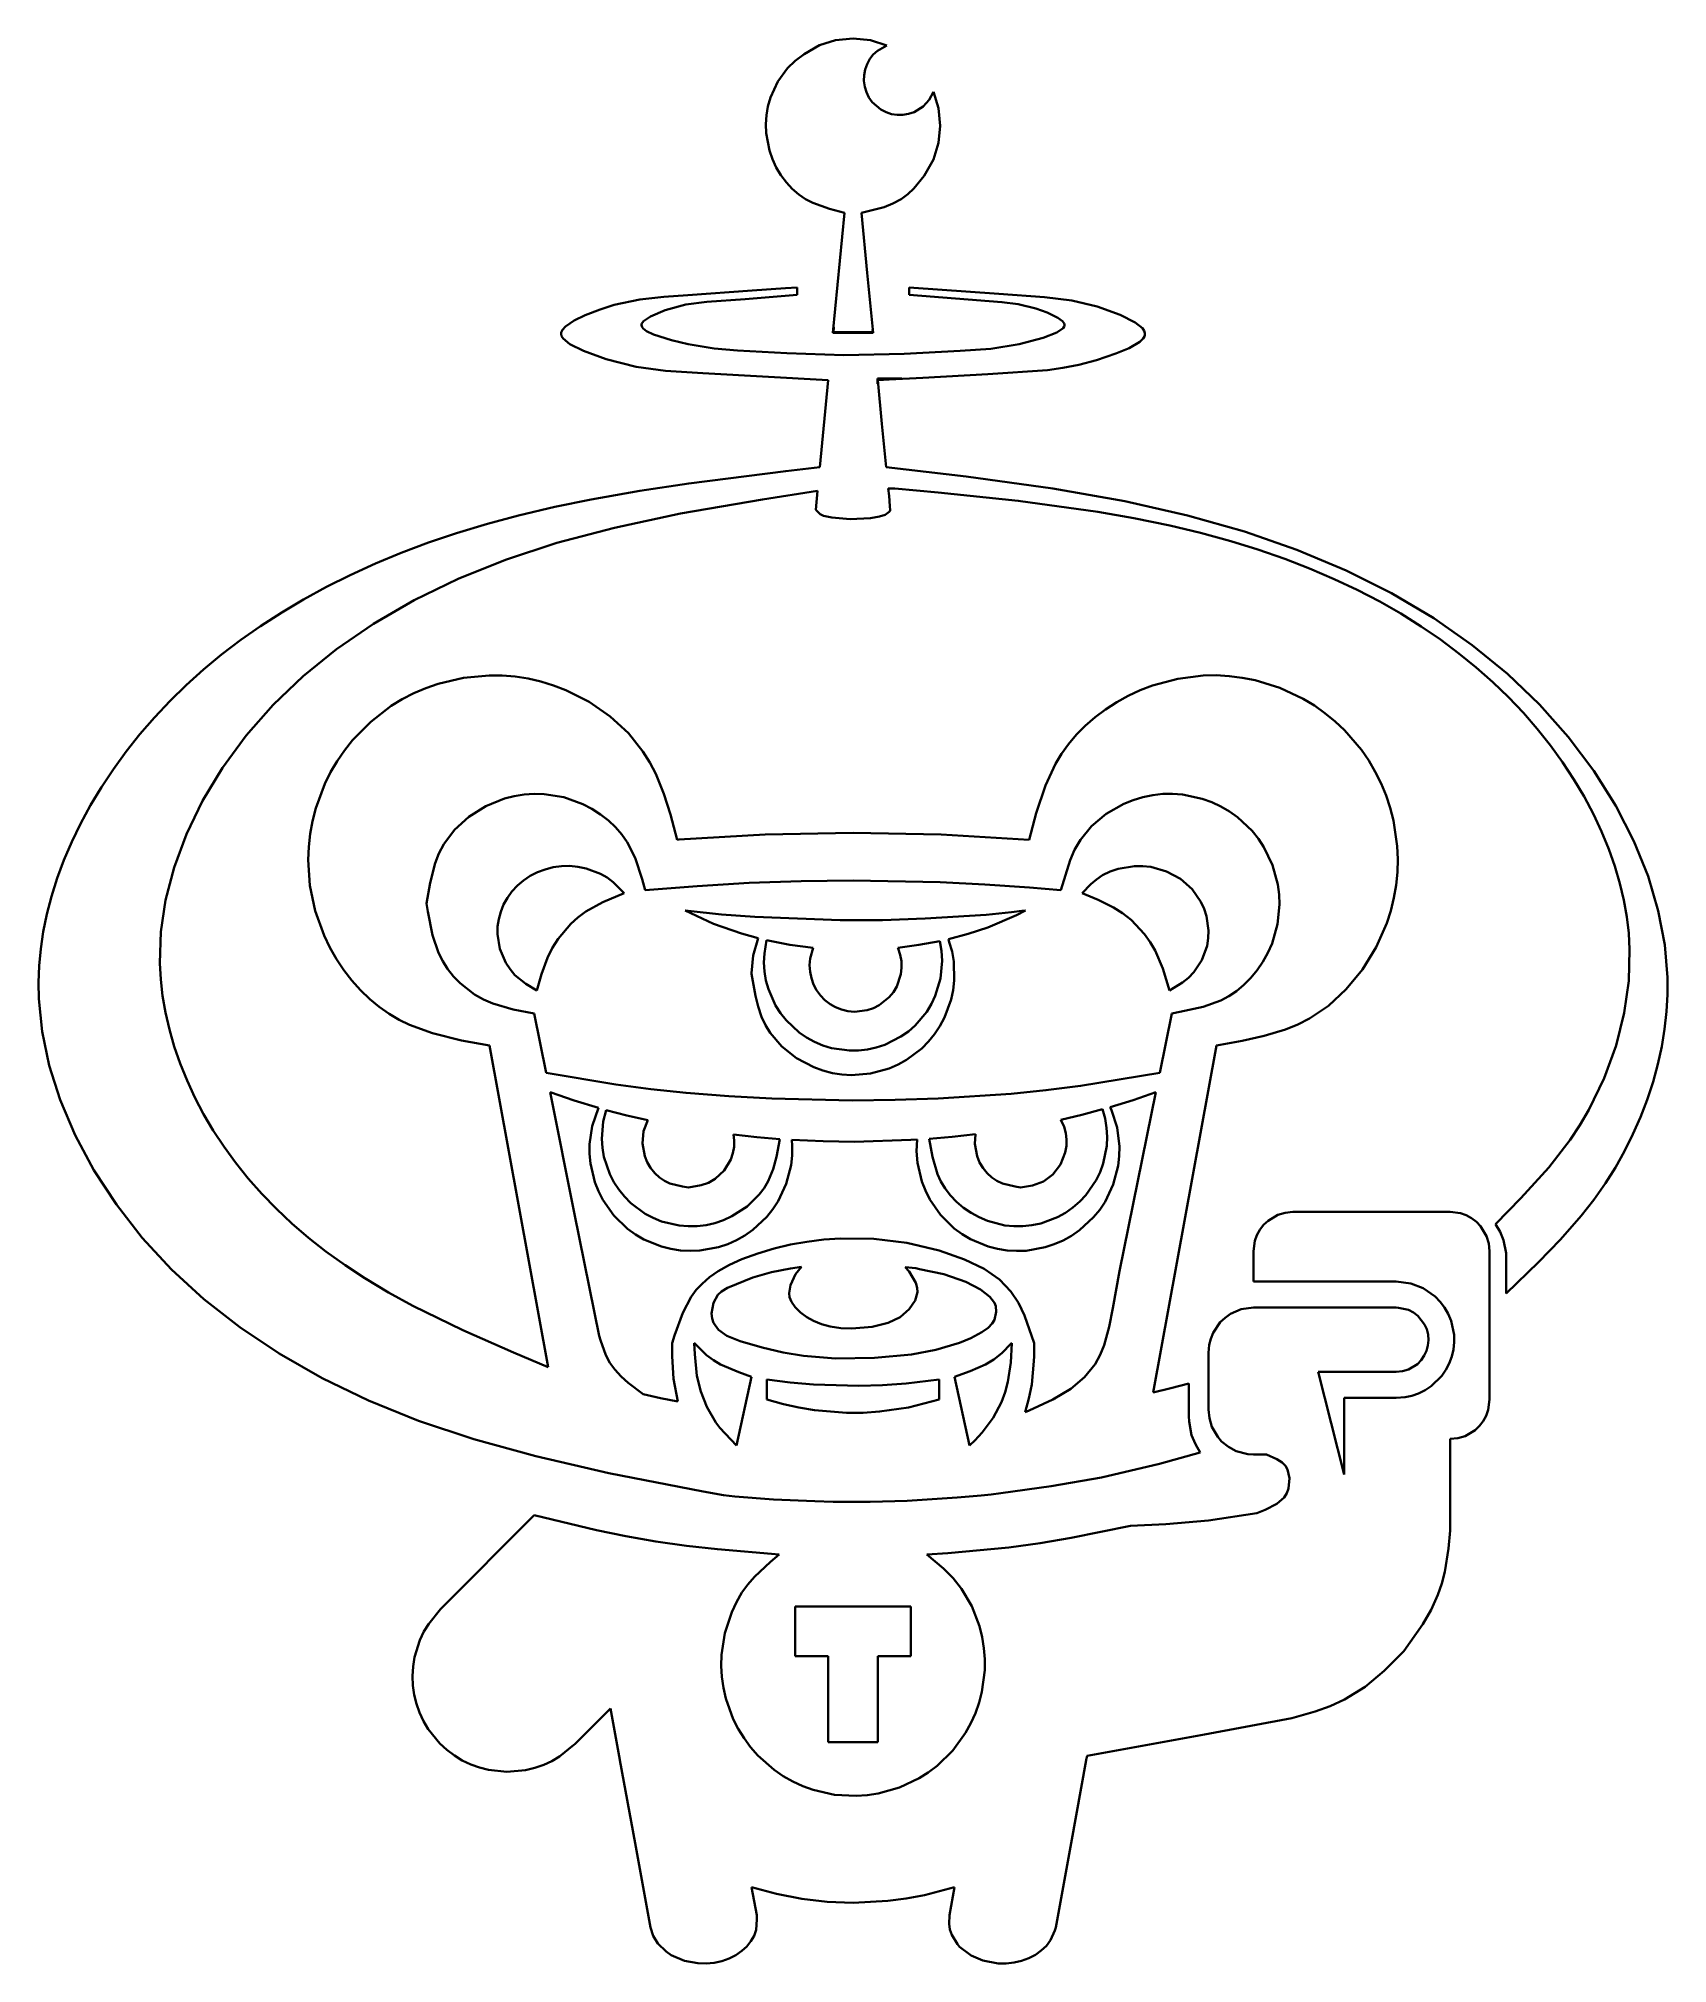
# Model space of a CAD drawing. Extents: x 273.5 to 345, y 62.2 to 146.7.
import ezdxf

# ---------------------------------------------------------------- set-up
doc = ezdxf.new("R2010")
doc.units = 0

msp = doc.modelspace()

# ---------------------------------------------------------------- linework, layer by layer
at = {"color": 7, "lineweight": 35, "ltscale": 0.132366}
msp.add_line((308.86322, 139.064209), (308.350983, 133.794403), dxfattribs=at)
at = {"color": 7, "lineweight": 35, "ltscale": 0.008388}
for p, q in [((306.774628, 135.457916), (306.774628, 135.793427)), ((311.694458, 135.793427), (311.694458, 135.457916))]:
    msp.add_line(p, q, dxfattribs=at)
at = {"color": 7, "lineweight": 35, "ltscale": 0.005558}
msp.add_line((308.371857, 133.827637), (308.397278, 134.048492), dxfattribs=at)
at = {"color": 7, "lineweight": 35, "ltscale": 0.021719}
for p, q in [((309.240601, 133.827637), (308.371857, 133.827637)), ((310.109375, 133.827637), (309.240601, 133.827637))]:
    msp.add_line(p, q, dxfattribs=at)
at = {"color": 7, "lineweight": 35, "ltscale": 0.002946}
msp.add_line((310.086975, 133.943329), (310.109375, 133.827637), dxfattribs=at)
at = {"color": 7, "lineweight": 35, "ltscale": 0.095809}
msp.add_line((308.149414, 131.713196), (307.777222, 127.898949), dxfattribs=at)
at = {"color": 7, "lineweight": 35, "ltscale": 0.026818}
msp.add_line((311.375793, 131.796326), (310.30307, 131.795502), dxfattribs=at)
at = {"color": 7, "lineweight": 35, "ltscale": 0.005785}
msp.add_line((310.30307, 131.795502), (310.304749, 131.564117), dxfattribs=at)
at = {"color": 7, "lineweight": 35, "ltscale": 0.020865}
msp.add_line((307.677734, 126.856499), (307.594482, 126.026054), dxfattribs=at)
at = {"color": 7, "lineweight": 35, "ltscale": 0.007224}
msp.add_line((310.782166, 126.968681), (311.071106, 126.968681), dxfattribs=at)
at = {"color": 7, "lineweight": 35, "ltscale": 0.358901}
msp.add_line((293.27594, 102.50425), (295.851563, 88.381142), dxfattribs=at)
at = {"color": 7, "lineweight": 35, "ltscale": 0.387073}
msp.add_line((322.417145, 87.272362), (325.193848, 102.50425), dxfattribs=at)
at = {"color": 7, "lineweight": 35, "ltscale": 0.172623}
msp.add_line((335.45694, 95.201569), (328.552002, 95.201569), dxfattribs=at)
at = {"color": 7, "lineweight": 35, "ltscale": 0.033479}
msp.add_line((326.822693, 93.475433), (326.822693, 92.136284), dxfattribs=at)
at = {"color": 7, "lineweight": 35, "ltscale": 0.162992}
msp.add_line((337.184143, 86.955742), (337.184143, 93.475433), dxfattribs=at)
at = {"color": 7, "lineweight": 35, "ltscale": 0.039167}
msp.add_line((337.922791, 93.187386), (337.922791, 91.620705), dxfattribs=at)
at = {"color": 7, "lineweight": 35, "ltscale": 0.012144}
msp.add_line((306.976379, 92.780991), (306.494385, 92.720772), dxfattribs=at)
at = {"color": 7, "lineweight": 35, "ltscale": 0.010298}
msp.add_line((306.70459, 92.471481), (306.976379, 92.780991), dxfattribs=at)
at = {"color": 7, "lineweight": 35, "ltscale": 0.011657}
msp.add_line((311.985779, 92.722443), (311.52301, 92.779602), dxfattribs=at)
at = {"color": 7, "lineweight": 35, "ltscale": 0.006721}
msp.add_line((311.52301, 92.779602), (311.701843, 92.57888), dxfattribs=at)
at = {"color": 7, "lineweight": 35, "ltscale": 0.156616}
for p, q in [((326.822693, 92.136284), (333.087341, 92.136284)), ((333.087341, 90.998581), (326.822693, 90.998581))]:
    msp.add_line(p, q, dxfattribs=at)
at = {"color": 7, "lineweight": 35, "ltscale": 0.014137}
for p, q in [((301.289978, 89.436653), (301.289978, 88.871155)), ((317.181915, 88.871155), (317.181915, 89.436653))]:
    msp.add_line(p, q, dxfattribs=at)
at = {"color": 7, "lineweight": 35, "ltscale": 0.000731}
msp.add_line((302.264008, 89.436653), (302.290833, 89.425011), dxfattribs=at)
at = {"color": 7, "lineweight": 35, "ltscale": 0.00078}
msp.add_line((316.179321, 89.425011), (316.208252, 89.436653), dxfattribs=at)
at = {"color": 7, "lineweight": 35, "ltscale": 0.062336}
msp.add_line((324.845032, 89.017021), (324.845032, 86.52359), dxfattribs=at)
at = {"color": 7, "lineweight": 35, "ltscale": 0.07718}
for p, q in [((304.779663, 87.954636), (304.119995, 84.938736)), ((314.350891, 84.938736), (313.691193, 87.954636))]:
    msp.add_line(p, q, dxfattribs=at)
at = {"color": 7, "lineweight": 35, "ltscale": 0.11609}
msp.add_line((330.799561, 83.670326), (329.663635, 88.172829), dxfattribs=at)
at = {"color": 7, "lineweight": 35, "ltscale": 0.085593}
msp.add_line((329.663635, 88.172829), (333.087341, 88.172829), dxfattribs=at)
at = {"color": 7, "lineweight": 35, "ltscale": 0.022013}
msp.add_line((305.455597, 86.956978), (305.455597, 87.837509), dxfattribs=at)
at = {"color": 7, "lineweight": 35, "ltscale": 0.021978}
msp.add_line((313.014557, 87.838921), (313.014557, 86.959801), dxfattribs=at)
at = {"color": 7, "lineweight": 35, "ltscale": 0.035807}
msp.add_line((323.974304, 86.236961), (323.974304, 87.669235), dxfattribs=at)
at = {"color": 7, "lineweight": 35, "ltscale": 3e-06}
for p, q in [((310.857788, 86.447182), (310.857788, 86.447319)), ((318.130554, 86.960106), (318.130432, 86.960114))]:
    msp.add_line(p, q, dxfattribs=at)
at = {"color": 7, "lineweight": 35, "ltscale": 0.057195}
msp.add_line((333.087341, 87.032295), (330.799561, 87.032295), dxfattribs=at)
at = {"color": 7, "lineweight": 35, "ltscale": 0.084049}
msp.add_line((330.799561, 87.032295), (330.799561, 83.670326), dxfattribs=at)
at = {"color": 7, "lineweight": 35, "ltscale": 3.5e-05}
msp.add_line((315.394043, 86.150177), (315.392639, 86.150177), dxfattribs=at)
at = {"color": 7, "lineweight": 35, "ltscale": 0.014244}
msp.add_line((326.822693, 84.542038), (327.392456, 84.542038), dxfattribs=at)
at = {"color": 7, "lineweight": 35, "ltscale": 0.100312}
msp.add_line((335.45694, 81.215698), (335.45694, 85.228188), dxfattribs=at)
at = {"color": 7, "lineweight": 35, "ltscale": 2e-06}
msp.add_line((306.348755, 82.576569), (306.348694, 82.57663), dxfattribs=at)
at = {"color": 7, "lineweight": 35, "ltscale": 0.145724}
msp.add_line((295.235352, 81.876801), (291.116302, 77.75248), dxfattribs=at)
at = {"color": 7, "lineweight": 35, "ltscale": 0.054725}
for p, q in [((306.690918, 75.68721), (306.690918, 77.876198)), ((311.774445, 77.876198), (311.774445, 75.68721))]:
    msp.add_line(p, q, dxfattribs=at)
at = {"color": 7, "lineweight": 35, "ltscale": 0.127088}
msp.add_line((306.690918, 77.876198), (311.774445, 77.876198), dxfattribs=at)
at = {"color": 7, "lineweight": 35, "ltscale": 0.036186}
msp.add_line((308.138367, 75.68721), (306.690918, 75.68721), dxfattribs=at)
at = {"color": 7, "lineweight": 35, "ltscale": 0.094103}
for p, q in [((308.138367, 71.923073), (308.138367, 75.68721)), ((310.327332, 75.68721), (310.327332, 71.923073))]:
    msp.add_line(p, q, dxfattribs=at)
at = {"color": 7, "lineweight": 35, "ltscale": 0.036178}
msp.add_line((311.774445, 75.68721), (310.327332, 75.68721), dxfattribs=at)
at = {"color": 7, "lineweight": 35, "ltscale": 0.055129}
msp.add_line((297.02533, 71.835686), (298.584595, 73.394966), dxfattribs=at)
at = {"color": 7, "lineweight": 35, "ltscale": 0.057243}
msp.add_line((298.584595, 73.394966), (298.992065, 71.141777), dxfattribs=at)
at = {"color": 7, "lineweight": 35, "ltscale": 0.097547}
msp.add_line((324.661926, 72.257256), (328.497009, 72.976219), dxfattribs=at)
at = {"color": 7, "lineweight": 35, "ltscale": 0.054724}
msp.add_line((310.327332, 71.923073), (308.138367, 71.923073), dxfattribs=at)
at = {"color": 7, "lineweight": 35, "ltscale": 0.130942}
msp.add_line((319.509979, 71.313576), (324.661926, 72.257256), dxfattribs=at)
at = {"color": 7, "lineweight": 35, "ltscale": 0.09243}
msp.add_line((298.995605, 71.125549), (299.661285, 67.488762), dxfattribs=at)
at = {"color": 7, "lineweight": 35, "ltscale": 0.092425}
msp.add_line((318.812866, 67.488762), (319.473633, 71.126251), dxfattribs=at)
at = {"color": 7, "lineweight": 35, "ltscale": 0.004373}
msp.add_line((319.477173, 71.141777), (319.509979, 71.313576), dxfattribs=at)
at = {"color": 7, "lineweight": 35, "ltscale": 0.09411}
msp.add_line((299.661285, 67.488762), (300.335815, 63.785301), dxfattribs=at)
at = {"color": 7, "lineweight": 35, "ltscale": 0.094132}
msp.add_line((318.133423, 63.785301), (318.812866, 67.488762), dxfattribs=at)
at = {"color": 7, "lineweight": 35, "ltscale": 0.031277}
msp.add_line((305.003754, 64.31517), (304.779724, 65.546013), dxfattribs=at)
at = {"color": 7, "lineweight": 35, "ltscale": 0.031276}
msp.add_line((313.691956, 65.546013), (313.467957, 64.31517), dxfattribs=at)
at = {"color": 7, "lineweight": 35}
for points in [[(307.761841, 146.421387), (307.085754, 146.024811), (306.697754, 145.744415), (306.351563, 145.414825), (305.929443, 144.831177), (305.609375, 144.12439), (305.500305, 143.740479), (305.430969, 143.348572), (305.402832, 142.957428), (305.41568, 142.565338), (305.56076, 141.796753), (305.692719, 141.420715), (305.862518, 141.058441), (306.067688, 140.715729), (306.306641, 140.396179), (306.56842, 140.114014), (306.857239, 139.864868), (307.151062, 139.665802), (307.464264, 139.502319), (308.20166, 139.236725), (308.86322, 139.064209)], [(310.723053, 146.418701), (309.998047, 146.644226), (309.242126, 146.719604), (308.470703, 146.643066), (307.760437, 146.422577)], [(312.766693, 144.371887), (312.573029, 144.030334), (312.321045, 143.736176), (311.920532, 143.487061), (311.677704, 143.404846), (311.425781, 143.362518), (311.174652, 143.361633), (310.925568, 143.401093), (310.682861, 143.480286), (310.456055, 143.597137), (310.079407, 143.925293), (309.932953, 144.132202), (309.821625, 144.36026), (309.747467, 144.604065), (309.712738, 144.855896), (309.718811, 145.106873), (309.764832, 145.353516), (309.850586, 145.594666), (309.973816, 145.820007), (310.125977, 146.012939), (310.308716, 146.17334), (310.723053, 146.418701)], [(312.770935, 141.406769), (312.993256, 142.133148), (313.065857, 142.889648), (312.987061, 143.662384), (312.766693, 144.371887)], [(309.607239, 139.065613), (310.607635, 139.31604), (310.987122, 139.468872), (311.346985, 139.6698), (311.640747, 139.88324), (311.908691, 140.127289), (312.351868, 140.68631), (312.770935, 141.408051)], [(310.11908, 133.794403), (309.862488, 136.429932), (309.607239, 139.065613)], [(306.774628, 135.793427), (306.269653, 135.756134), (304.807495, 135.64859), (301.987579, 135.446594), (300.925293, 135.372375), (299.870514, 135.258301), (298.746399, 135.019867), (298.133789, 134.827087), (297.477844, 134.571533), (296.986176, 134.332733), (296.604767, 134.07254), (296.475616, 133.927399), (296.422546, 133.80658), (296.416962, 133.753815), (296.43811, 133.651337), (296.504333, 133.542236), (296.792847, 133.302734), (297.394897, 133.003052), (298.398743, 132.645325), (299.718567, 132.309326), (300.993958, 132.129242), (302.63385, 132.021423), (308.149414, 131.713196)], [(311.694458, 135.457916), (315.773315, 135.149384), (316.488312, 135.058685), (317.263733, 134.866364), (317.757996, 134.685608), (318.232697, 134.454041), (318.429047, 134.308502), (318.477966, 134.253326), (318.507507, 134.204315), (318.521606, 134.160156), (318.52301, 134.119293), (318.513123, 134.078247), (318.458862, 133.994507), (318.190826, 133.812469), (317.581635, 133.581207), (316.526733, 133.302765), (315.281311, 133.097412), (313.940613, 133.004395), (311.477234, 132.875977), (308.825745, 132.822052), (306.321747, 132.908081), (304.168823, 133.02301), (303.144104, 133.102448), (301.98999, 133.292755), (301.257324, 133.473999), (300.479095, 133.724396), (300.16806, 133.873657), (300.014343, 133.992279), (299.976929, 134.040466), (299.955597, 134.085266), (299.947571, 134.127869), (299.951508, 134.169373), (299.967041, 134.211273), (300.035461, 134.30188), (300.348145, 134.516357), (300.990417, 134.792694), (301.88855, 135.04129), (302.82077, 135.159424), (304.492859, 135.277039), (306.774628, 135.457916)], [(310.320374, 131.713196), (310.825623, 131.741272), (312.2995, 131.823273), (315.148132, 131.982574), (317.776001, 132.160187), (318.446106, 132.253815), (319.156799, 132.395691), (319.926636, 132.600677), (320.77179, 132.883423), (321.359802, 133.128998), (321.823151, 133.403534), (321.972656, 133.548676), (322.041321, 133.671692), (322.053314, 133.725891), (322.053772, 133.778137), (322.022644, 133.881622), (321.943634, 133.99588), (321.618652, 134.254547), (320.968231, 134.582733), (319.953522, 134.953522), (318.837585, 135.220093), (317.641296, 135.36496), (315.631348, 135.506439), (311.694458, 135.793427)], [(308.350983, 133.794403), (309.235046, 133.790527), (310.11908, 133.794403)], [(310.6922, 127.899666), (310.506958, 129.806488), (310.320374, 131.713196)], [(307.777222, 127.898949), (306.28241, 127.72506), (302.023895, 127.185646), (299.871521, 126.860542), (297.733124, 126.481789), (296.133301, 126.152031), (294.545227, 125.777199), (293.177063, 125.410271), (291.820038, 125.000526), (290.597168, 124.587456), (289.385498, 124.132698), (288.262695, 123.667122), (287.15506, 123.16227), (286.117828, 122.644432), (285.099457, 122.089104), (284.14743, 121.523308), (283.21698, 120.921715), (282.348297, 120.311333), (281.503296, 119.666649), (280.715332, 119.014076), (279.952667, 118.328529), (279.242432, 117.635246), (278.558868, 116.910103), (277.923523, 116.176704), (277.316772, 115.413429), (276.755554, 114.642212), (276.227661, 113.846832), (275.75058, 113.054482), (275.310608, 112.243462), (274.924652, 111.44664), (274.578308, 110.636131), (274.285645, 109.847618), (274.033997, 109.049721), (273.833496, 108.278381), (273.674561, 107.501244), (273.56311, 106.752495), (273.493317, 106.0009), (273.467133, 105.27742), (273.482178, 104.55352), (273.630981, 103.114838), (273.942535, 101.632713), (274.422363, 100.115128), (275.074219, 98.5755), (275.897797, 97.033737), (276.886353, 95.516907), (278.024536, 94.05851), (279.30188, 92.677269), (280.726318, 91.367996), (282.302002, 90.132698), (284.032379, 88.975105), (285.919556, 87.900719), (287.962952, 86.91687), (290.160095, 86.030823), (292.577637, 85.221252), (295.303589, 84.467697), (298.506439, 83.734497), (302.661255, 82.920746), (303.541748, 82.756454)], [(337.922791, 91.620705), (339.33493, 92.989769), (340.300659, 93.986618), (341.213196, 95.027008), (341.760803, 95.726204), (342.272461, 96.454201), (342.710815, 97.150551), (343.115417, 97.868538), (343.484436, 98.605003), (343.817322, 99.359436), (344.110901, 100.124252), (344.366425, 100.903191), (344.578369, 101.678871), (344.749939, 102.463661), (344.875519, 103.228706), (344.959778, 103.998024), (345.000153, 104.741135), (344.998932, 105.484406), (344.877136, 106.930954), (344.594116, 108.416344), (344.14447, 109.935104), (343.523682, 111.477402), (342.72995, 113.027908), (341.766357, 114.565041), (340.643158, 116.060646), (339.378967, 117.482262), (337.976654, 118.822655), (336.429779, 120.084084), (334.734314, 121.264305), (332.88678, 122.359459), (330.885254, 123.364067), (328.730225, 124.27108), (326.425171, 125.072624), (323.929169, 125.777275), (321.165863, 126.399071), (318.013733, 126.955177), (314.195801, 127.483879), (310.6922, 127.899666)], [(295.851563, 88.381142), (294.330566, 89.021439), (292.094116, 90.005096), (289.907959, 91.07531), (288.842133, 91.65963), (287.800171, 92.285057), (286.933105, 92.855911), (286.088745, 93.464767), (285.329346, 94.063622), (284.59552, 94.695518), (283.918823, 95.332138), (283.271057, 95.998901), (282.679596, 96.666359), (282.119476, 97.361336), (281.613251, 98.054588), (281.140137, 98.773048), (280.717773, 99.48867), (280.330383, 100.226036), (279.988708, 100.963524), (279.685059, 101.716873), (279.429138, 102.460434), (279.21344, 103.214485), (279.045563, 103.949295), (278.919037, 104.68988), (278.838135, 105.405258), (278.798981, 106.122444), (278.845276, 107.499474), (279.050873, 108.892906), (279.420746, 110.322411), (279.95993, 111.778465), (280.670898, 113.245644), (281.550995, 114.701538), (282.589905, 116.116402), (283.768829, 117.456932), (285.090576, 118.722328), (286.560303, 119.912361), (288.181915, 121.023903), (289.958191, 122.051918), (291.889557, 122.989464), (293.9729, 123.82795), (296.234253, 124.571892), (298.75647, 125.241707), (301.664185, 125.8601), (305.25885, 126.48101), (307.677734, 126.856499)], [(307.594482, 126.026054), (307.796234, 125.834831), (307.939331, 125.7584), (308.298889, 125.683006), (309.108093, 125.61834), (310.002838, 125.66497), (310.401123, 125.724907), (310.641479, 125.808922), (310.825043, 125.929695), (310.856506, 125.972069), (310.872894, 126.013329), (310.856628, 126.18795), (310.816833, 126.645805), (310.782166, 126.968681)], [(311.071106, 126.968681), (312.968262, 126.791222), (316.486938, 126.422371), (319.979309, 125.941124), (321.568359, 125.662621), (323.146606, 125.33799), (324.487854, 125.018135), (325.818909, 124.654884), (327.011719, 124.285759), (328.194458, 123.874443), (329.286652, 123.450737), (330.364624, 122.987312), (331.372253, 122.509422), (332.361633, 121.993645), (333.284546, 121.466301), (334.186249, 120.902824), (335.026123, 120.32972), (335.842529, 119.722054), (336.601959, 119.105843), (337.336243, 118.456444), (338.01825, 117.798775), (338.673676, 117.109077), (339.281128, 116.410698), (339.85965, 115.682899), (340.392548, 114.947281), (340.891602, 114.188026), (341.339294, 113.432884), (341.749512, 112.659561), (342.105743, 111.901024), (342.42218, 111.129227), (342.685516, 110.379372), (342.907776, 109.620453), (343.079956, 108.887383), (343.210571, 108.148727), (343.294922, 107.437126), (343.337646, 106.722794), (343.298767, 105.34684), (343.100922, 103.943283), (342.740356, 102.510391), (342.216125, 101.073166), (341.539581, 99.681671), (341.148163, 99.013512), (340.72345, 98.367783), (339.785828, 97.150124), (338.564484, 95.799751), (337.443359, 94.655998)], [(301.509399, 111.540298), (301.21283, 112.643555), (300.924622, 113.556679), (300.569885, 114.433655), (300.310913, 114.938225), (300.010132, 115.420006), (299.370117, 116.212166), (298.576355, 116.944664), (297.647095, 117.58802), (296.616516, 118.109489), (296.075806, 118.316124), (295.523376, 118.484367), (294.962952, 118.613152), (294.395416, 118.702156), (293.828491, 118.750298), (293.259125, 118.757851), (292.134155, 118.653008), (291.017578, 118.389122), (290.474243, 118.199104), (289.945679, 117.97155), (289.439514, 117.709801), (288.953583, 117.412788), (288.055054, 116.723244), (287.25415, 115.907845), (286.89856, 115.460182), (286.575409, 114.988464), (286.289307, 114.49958), (286.038269, 113.991432), (285.641907, 112.919693), (285.499359, 112.36174), (285.396118, 111.795631), (285.333099, 111.226471), (285.310608, 110.65506), (285.386108, 109.53286), (285.620605, 108.416557), (286.011841, 107.330902), (286.264038, 106.808365), (286.552826, 106.30278), (286.874878, 105.820053), (287.229736, 105.361313), (287.608063, 104.938248), (288.014221, 104.54599), (288.430664, 104.200348), (288.869537, 103.890343), (289.307648, 103.630928), (289.763062, 103.408203), (290.768921, 103.041084), (292.036438, 102.731483), (293.27594, 102.50425)], [(325.193848, 102.50425), (326.317749, 102.70813), (327.287231, 102.925591), (328.224274, 103.213295), (328.760345, 103.431374), (329.276337, 103.692902), (330.109192, 104.253334), (330.896301, 104.972481), (331.608612, 105.836632), (332.211792, 106.816643), (332.676331, 107.873955), (332.852539, 108.423729), (332.989746, 108.983398), (333.086914, 109.548233), (333.143921, 110.118248), (333.160095, 110.684822), (333.135834, 111.251823), (332.967957, 112.378654), (332.824402, 112.936226), (332.642334, 113.482597), (332.423157, 114.013588), (332.167145, 114.527557), (331.879272, 115.015205), (331.557739, 115.481133), (330.816345, 116.345116), (330.400208, 116.738091), (329.957489, 117.100899), (329.492493, 117.430046), (329.005066, 117.725365), (327.981995, 118.205421), (326.886414, 118.543999), (326.322174, 118.655663), (325.752136, 118.727455), (325.18396, 118.758476), (324.615906, 118.748833), (323.494843, 118.610161), (322.388092, 118.312874), (321.847839, 118.105644), (321.321625, 117.860847), (320.8125, 117.579704), (320.323486, 117.263374), (319.865631, 116.919167), (319.435425, 116.544182), (319.049683, 116.15403), (318.697205, 115.738197), (318.395172, 115.318581), (318.129364, 114.878334), (317.686157, 113.925125), (317.280823, 112.712769), (316.964264, 111.540298)], [(290.50946, 108.736069), (290.663208, 109.641273), (290.888062, 110.514755), (291.052673, 110.936996), (291.263245, 111.338623), (291.735138, 111.969719), (292.358704, 112.542168), (293.105194, 113.014168), (293.929138, 113.348152), (294.359741, 113.45816), (294.797424, 113.528328), (295.234314, 113.557571), (295.671814, 113.546005), (296.532928, 113.403519), (297.370667, 113.103409), (297.768494, 112.896996), (298.14679, 112.654984), (298.493774, 112.384987), (298.811493, 112.084915), (299.082245, 111.772903), (299.317169, 111.437317), (299.665466, 110.742447), (299.97522, 109.812866), (300.109589, 109.322388)], [(318.362305, 109.322388), (318.765808, 110.640717), (318.967346, 111.101616), (319.217529, 111.53569), (319.711945, 112.13826), (320.356079, 112.677094), (321.121704, 113.113411), (321.535309, 113.280724), (321.960938, 113.409721), (322.394531, 113.499199), (322.834106, 113.548492), (323.270538, 113.556763), (323.706726, 113.524673), (324.568604, 113.341415), (324.986267, 113.191383), (325.388306, 113.003944), (325.765808, 112.78344), (326.121246, 112.529305), (326.759644, 111.925957), (327.035889, 111.582382), (327.279449, 111.214813), (327.655975, 110.430222), (327.889221, 109.577232), (327.94696, 109.138878), (327.96405, 108.69783), (327.878021, 107.835541), (327.633606, 106.986626), (327.453461, 106.577896), (327.236328, 106.185341), (326.985474, 105.81501), (326.70224, 105.469704), (326.397827, 105.162514), (326.067566, 104.888824), (325.732819, 104.664688), (325.379089, 104.478508), (324.613281, 104.202179), (323.584351, 103.976738), (323.233459, 103.915009)], [(316.964264, 111.540298), (313.103607, 111.770004), (309.236816, 111.846512), (305.38385, 111.770706), (301.590576, 111.546089), (301.509399, 111.540298)], [(299.180786, 109.194534), (298.705322, 109.671608), (298.44104, 109.876579), (298.150818, 110.046173), (297.516296, 110.282784), (297.156067, 110.355331), (296.790222, 110.387222), (296.430023, 110.377922), (296.071777, 110.32859), (295.719147, 110.23951), (295.378479, 110.111481), (295.060852, 109.948761), (294.76416, 109.750526), (294.497314, 109.523491), (294.259155, 109.266907), (294.059052, 108.991417), (293.893646, 108.692879), (293.766815, 108.380371), (293.67804, 108.055237), (293.629395, 107.724228), (293.622253, 107.391022), (293.727783, 106.750374), (293.98999, 106.130653), (294.173309, 105.850746), (294.389282, 105.598099), (294.871918, 105.207001), (295.348541, 104.914284)], [(323.124695, 104.914352), (323.696869, 105.273331), (323.959259, 105.480453), (324.193726, 105.719597), (324.547272, 106.252457), (324.779022, 106.884888), (324.835754, 107.213852), (324.851135, 107.54744), (324.761322, 108.191032), (324.656586, 108.511345), (324.514648, 108.816895), (324.129181, 109.363251), (323.615967, 109.816711), (322.998993, 110.151108), (322.310089, 110.344681), (321.949341, 110.384163), (321.587799, 110.383163), (320.877625, 110.262054), (320.528198, 110.141373), (320.196411, 109.980202), (319.922852, 109.800301), (319.674011, 109.588394), (319.291077, 109.194611)], [(295.348541, 104.914284), (295.562134, 105.642944), (295.820465, 106.351425), (296.029785, 106.784615), (296.285187, 107.195953), (296.837219, 107.847076), (297.157135, 108.132034), (297.500671, 108.383507), (298.255066, 108.800484), (299.180786, 109.194534)], [(300.109589, 109.322388), (302.387085, 109.506454), (304.667694, 109.644066), (306.951263, 109.724113), (309.235962, 109.751717), (313.059875, 109.675896), (315.026733, 109.578041), (316.990784, 109.436394), (318.362305, 109.322388)], [(319.291077, 109.194611), (319.992126, 108.902985), (320.668091, 108.568619), (321.073761, 108.314011), (321.45282, 108.016174), (322.039612, 107.395752), (322.28772, 107.046547), (322.499878, 106.677567), (322.83313, 105.879257), (323.124695, 104.914352)], [(295.233154, 103.915009), (294.312164, 104.090019), (293.422577, 104.342674), (293.007813, 104.51825), (292.611908, 104.739685), (291.976746, 105.238167), (291.689697, 105.539108), (291.43396, 105.86544), (291.216095, 106.208679), (291.036316, 106.568611), (290.771484, 107.348022), (290.564941, 108.381882), (290.50946, 108.736069)], [(316.810516, 108.429573), (316.653778, 108.412277), (316.188507, 108.361427), (315.077393, 108.249603), (312.406921, 108.085571), (310.535828, 108.008011), (309.600281, 108.012093), (308.665192, 108.004234), (304.924377, 108.152458), (303.461792, 108.262794), (302.002197, 108.415001), (301.870026, 108.429573)], [(301.870026, 108.429573), (303.104034, 107.851746), (304.338623, 107.427361), (305.066528, 107.223427)], [(313.422089, 107.174393), (314.296356, 107.410828), (315.158142, 107.689819), (316.414917, 108.233315), (316.810516, 108.429573)], [(305.066528, 107.223427), (304.851715, 106.452499), (304.782135, 105.682343), (304.781128, 105.655327)], [(304.781128, 105.655327), (304.949585, 104.690315), (305.065613, 104.221992), (305.219788, 103.770676), (305.390289, 103.404709), (305.603149, 103.058441), (306.108215, 102.468277), (306.757568, 101.950226), (307.511963, 101.549522), (307.914368, 101.403419), (308.327545, 101.296089), (308.74649, 101.228775), (309.16983, 101.201973), (310.002228, 101.269318), (310.822266, 101.495102), (311.212708, 101.66481), (311.584808, 101.870949), (312.252197, 102.377586), (312.549988, 102.678764), (312.817932, 103.006996), (313.051849, 103.357239), (313.25116, 103.728935), (313.54126, 104.522186), (313.630554, 104.940132), (313.67981, 105.363091), (313.656738, 106.198662), (313.582703, 106.628082), (313.463562, 107.046936), (313.422089, 107.174393)], [(313.041077, 107.089722), (313.120178, 106.659393), (313.150299, 106.222961), (313.078766, 105.453728), (312.84848, 104.690872), (312.677063, 104.330566), (312.469971, 103.99028), (311.962738, 103.387169), (311.663818, 103.124641), (311.339905, 102.893845), (310.636292, 102.53997), (310.257233, 102.416489), (309.867615, 102.33165), (309.47229, 102.28669), (309.074524, 102.282562), (308.296631, 102.394119), (307.914673, 102.509232), (307.546509, 102.662193), (307.19873, 102.850304), (306.872284, 103.072983), (306.294006, 103.612358), (306.047516, 103.924263), (305.833893, 104.260117), (305.517181, 104.980209), (305.412384, 105.366463), (305.34726, 105.759995), (305.323151, 106.15226), (305.34021, 106.543015), (305.441895, 107.128174)], [(305.441895, 107.128174), (306.460999, 106.931183), (307.490479, 106.798332)], [(307.490479, 106.798332), (307.354218, 106.324524), (307.330139, 106.035515), (307.347473, 105.744568), (307.40509, 105.461632), (307.501709, 105.188835), (307.63446, 104.935219), (307.802032, 104.703674), (308.000092, 104.498848), (308.224915, 104.324051), (308.470978, 104.1838), (308.734619, 104.079605), (309.013702, 104.012375), (309.299438, 103.985123), (309.860474, 104.05146), (310.132813, 104.143883), (310.389099, 104.273766), (310.827148, 104.629478), (311.006592, 104.852249), (311.152466, 105.09874), (311.332672, 105.637154), (311.365356, 105.922272), (311.356873, 106.207199), (311.307373, 106.490883), (311.216064, 106.763817), (311.202759, 106.798332)], [(311.202759, 106.798332), (312.125916, 106.918701), (313.041077, 107.089722)], [(295.757721, 101.298805), (295.495026, 102.606827), (295.233154, 103.915009)], [(323.233459, 103.915009), (322.970459, 102.607086), (322.709229, 101.298805)], [(322.709229, 101.298805), (319.229736, 100.732506), (317.703888, 100.537796), (316.172546, 100.3871), (312.979431, 100.18325), (311.088776, 100.118553), (309.19751, 100.096901), (305.669617, 100.17527), (303.787048, 100.276031), (301.907471, 100.421455), (300.357697, 100.585052), (298.813782, 100.794418), (295.757721, 101.298805)], [(298.080414, 89.763329), (297.004333, 95.106613), (295.930603, 100.450378)], [(295.930603, 100.450378), (296.985352, 100.086143), (298.052917, 99.761398)], [(298.052917, 99.761398), (297.778809, 98.959984), (297.667603, 98.176819), (297.665466, 97.754089), (297.704346, 97.331047), (297.901123, 96.502579), (298.057312, 96.104439), (298.25061, 95.723282), (298.730774, 95.041077), (299.338379, 94.453651), (299.681091, 94.205765), (300.046082, 93.991898), (300.824768, 93.674286), (301.237671, 93.570442), (301.658508, 93.506126), (302.080048, 93.482445), (302.501892, 93.499535), (303.330566, 93.652763), (303.734314, 93.788231), (304.123199, 93.96122), (304.490051, 94.168526), (304.835297, 94.409927), (305.451813, 94.987137), (305.716858, 95.317467), (305.949219, 95.672043), (306.302979, 96.429176), (306.514191, 97.254951), (306.560242, 97.676346), (306.565308, 98.097778), (306.547089, 98.366867)], [(312.049377, 98.37146), (312.028076, 97.866203), (312.066284, 97.359276), (312.257263, 96.532501), (312.41098, 96.133194), (312.601868, 95.750549), (313.078308, 95.063927), (313.681885, 94.472771), (314.023132, 94.222534), (314.38681, 94.006126), (315.163269, 93.683319), (315.575623, 93.576637), (315.996155, 93.509407), (316.417847, 93.482788), (316.840088, 93.496986), (317.668945, 93.644531), (318.073425, 93.77726), (318.463379, 93.947594), (318.831757, 94.152504), (319.178711, 94.391708), (319.798828, 94.964661), (320.066162, 95.293343), (320.300995, 95.646362), (320.65979, 96.401375), (320.876099, 97.225441), (320.92511, 97.647659), (320.933228, 98.070602), (320.830933, 98.90007), (320.580322, 99.666359), (320.525909, 99.798439)], [(322.538513, 100.450378), (320.939697, 92.597336), (320.644714, 90.968018), (320.487762, 90.154884), (320.260162, 89.354317), (320.083862, 88.92511), (319.862366, 88.520111), (319.402557, 87.943741), (318.792725, 87.426369), (318.014893, 86.958893), (316.967621, 86.48616), (316.788574, 86.411934)], [(320.525909, 99.798439), (321.537476, 100.108162), (322.538513, 100.450378)], [(306.023926, 98.398972), (305.875183, 97.619446), (305.726868, 97.071556), (305.514282, 96.553406), (305.334961, 96.246544), (305.120239, 95.959045), (304.582764, 95.43557), (303.916656, 95.005234), (303.550659, 94.839462), (303.171387, 94.711502), (302.782227, 94.622505), (302.386475, 94.573639), (301.993469, 94.565865), (301.600952, 94.598473), (300.828552, 94.782532), (300.458313, 94.932312), (300.105652, 95.118881), (299.477417, 95.586365), (299.197937, 95.868805), (298.948303, 96.17823), (298.7323, 96.510162), (298.550995, 96.863045), (298.297882, 97.617073), (298.229034, 98.009857), (298.200989, 98.405746), (298.266296, 99.174355), (298.393311, 99.669678)], [(298.393311, 99.669678), (299.304962, 99.432892), (300.223206, 99.223061)], [(300.223206, 99.223061), (300.039063, 98.744362), (299.985901, 98.199547), (300.089355, 97.647934), (300.2005, 97.37986), (300.348694, 97.128426), (300.528595, 96.902847), (300.737732, 96.708054), (300.957092, 96.560173), (301.195129, 96.450867), (301.748505, 96.311333), (302.004028, 96.269958)], [(320.193604, 99.702843), (320.303284, 99.300873), (320.371887, 98.889893), (320.394623, 98.495743), (320.375793, 98.099663), (320.21875, 97.324982), (320.081299, 96.948128), (319.906525, 96.587242), (319.459961, 95.940338), (319.187805, 95.651489), (318.887939, 95.39167), (318.563873, 95.164047), (318.217865, 94.970757), (317.477356, 94.694054), (317.086426, 94.611771), (316.689758, 94.569603), (316.297058, 94.568436), (315.906677, 94.607483), (315.139709, 94.804184), (314.769684, 94.961014), (314.415527, 95.154915), (314.083221, 95.382813), (313.776489, 95.642784), (313.50885, 95.92289), (313.27597, 96.227791), (313.093384, 96.534683), (312.947205, 96.858673), (312.723572, 97.613853), (312.571838, 98.413086)], [(316.592773, 96.269958), (317.110046, 96.364334), (317.592896, 96.535492), (318.001709, 96.835365), (318.339844, 97.276436), (318.553345, 97.810417), (318.602081, 98.093132), (318.609528, 98.378525), (318.576355, 98.65686), (318.503296, 98.927483), (318.360199, 99.247406)], [(318.360199, 99.247406), (319.279663, 99.46402), (320.193604, 99.702843)], [(302.004028, 96.269958), (302.560425, 96.374092), (302.887817, 96.481422), (303.187988, 96.64814), (303.569458, 97.010735), (303.862, 97.502502), (303.955933, 97.776421), (304.009583, 98.058914), (304.021118, 98.329025), (303.991577, 98.597237)], [(303.991577, 98.597237), (305.006531, 98.485924), (306.023926, 98.398972)], [(306.547089, 98.366867), (307.922028, 98.303078), (309.298279, 98.281532), (311.778625, 98.356316), (312.049377, 98.37146)], [(312.571838, 98.413086), (313.592072, 98.500053), (314.609802, 98.612755)], [(314.609802, 98.612755), (314.577423, 98.182335), (314.682617, 97.639603), (314.795074, 97.372711), (314.944031, 97.122498), (315.125305, 96.896858), (315.335693, 96.702446), (315.555115, 96.555984), (315.793213, 96.44799), (316.349792, 96.309273), (316.592773, 96.269958)], [(328.552002, 95.201569), (328.214966, 95.165253), (327.891144, 95.071388), (327.458832, 94.810913), (327.266174, 94.627731), (327.103821, 94.416626), (326.972107, 94.178925), (326.882385, 93.923882), (326.822693, 93.475433)], [(337.184143, 93.475433), (337.147705, 93.812271), (337.053864, 94.135956), (336.79361, 94.566254), (336.60968, 94.758881), (336.398193, 94.92141), (336.16098, 95.052567), (335.906433, 95.141861), (335.45694, 95.201569)], [(317.181915, 89.436653), (316.760071, 90.643166), (316.495392, 91.203026), (316.16626, 91.710793), (315.660156, 92.234604), (314.998047, 92.696404), (314.134033, 93.116341), (313.016602, 93.501198), (311.590668, 93.836014), (310.151794, 94.012039), (308.687195, 94.031975), (307.950531, 93.982277), (307.213684, 93.89138), (306.491791, 93.761383), (305.76947, 93.58979), (305.055603, 93.378441), (304.348633, 93.121399), (303.811096, 92.878952), (303.306091, 92.5952), (302.938477, 92.337784), (302.605804, 92.047951), (302.352234, 91.770096), (302.131805, 91.465263), (301.762512, 90.763245), (301.399963, 89.778297), (301.289978, 89.436653)], [(337.443359, 94.655998), (337.645874, 94.320107), (337.801697, 93.96035), (337.90863, 93.38932), (337.922791, 93.187386)], [(306.494385, 92.720772), (305.65155, 92.560219), (304.83606, 92.325462), (303.720886, 91.870293), (303.465149, 91.710274), (303.303528, 91.555641), (303.105774, 91.200737), (303.027069, 90.744553), (303.047729, 90.521652), (303.106262, 90.328804), (303.320313, 90.021721), (303.690063, 89.759407), (304.274689, 89.521858), (305.237671, 89.249229), (306.163818, 89.030685), (307.061035, 88.875961), (308.466553, 88.768486), (310.174927, 88.789093), (311.805359, 88.934998)], [(311.701843, 92.57888), (311.986053, 92.080002), (312.052795, 91.858047), (312.063232, 91.671501), (311.965485, 91.312363), (311.705414, 90.921623), (311.303802, 90.58033), (310.773865, 90.323799), (310.077087, 90.147499), (309.188232, 90.076118), (308.704681, 90.096947), (308.228149, 90.16687), (307.856689, 90.266289), (307.498138, 90.412033), (307.204193, 90.578796), (306.924072, 90.789146), (306.700745, 91.010597), (306.528046, 91.257324), (306.449829, 91.448273), (306.423309, 91.623901), (306.484741, 91.979691), (306.70459, 92.471481)], [(311.805359, 88.934998), (312.870148, 89.136574), (313.90741, 89.449921), (314.408203, 89.662148), (314.888428, 89.91523), (315.16449, 90.11467), (315.345337, 90.301605), (315.442749, 90.467041), (315.5177, 90.815979), (315.506439, 91.059822), (315.454407, 91.209412), (315.24942, 91.473785), (314.836426, 91.789627), (314.183044, 92.127541), (313.220947, 92.464424), (312.15918, 92.691261), (311.985779, 92.722443)], [(333.087341, 92.136284), (333.726868, 92.055199), (334.26532, 91.849266), (334.791809, 91.481979), (335.018127, 91.25164), (335.213806, 90.994408), (335.373535, 90.717728), (335.496918, 90.423119), (335.628235, 89.799751), (335.63501, 89.476532), (335.601563, 89.155022), (335.528473, 88.842941), (335.416229, 88.542648), (335.267639, 88.260437), (335.084778, 87.999115), (334.625122, 87.550224), (334.353638, 87.369041), (334.061127, 87.222878), (333.772339, 87.124863), (333.473633, 87.06842), (333.087341, 87.032295)], [(326.822693, 90.998581), (326.272156, 90.921371), (325.810303, 90.71991), (325.573395, 90.553146), (325.363525, 90.354523), (325.04541, 89.889168), (324.940186, 89.629913), (324.879272, 89.358429), (324.845032, 89.017021)], [(333.087341, 88.172829), (333.363403, 88.201378), (333.629242, 88.276947), (334.016113, 88.517105), (334.183655, 88.689537), (334.319824, 88.887909), (334.419739, 89.104721), (334.481323, 89.335312), (334.502991, 89.57296), (334.484619, 89.810883), (334.42627, 90.04332), (334.329224, 90.262466), (334.035217, 90.632904), (333.84259, 90.779587), (333.627686, 90.892654), (333.184204, 90.990898), (333.087341, 90.998581)], [(300.023499, 87.196159), (299.361572, 87.691025), (299.054291, 87.967476), (298.775757, 88.27565), (298.558899, 88.578537), (298.381714, 88.903702), (298.138855, 89.568306), (298.080414, 89.763329)], [(301.289978, 88.871155), (301.350464, 87.863113), (301.543274, 86.871956)], [(302.813995, 86.639481), (302.557129, 87.309929), (302.382996, 88.00634), (302.283569, 88.952927), (302.264008, 89.436653)], [(302.290833, 89.425011), (302.806549, 88.903717), (303.100861, 88.687531), (303.419922, 88.504845), (304.216766, 88.158989), (304.779663, 87.954636)], [(313.691193, 87.954636), (314.378418, 88.206467), (315.051056, 88.50415), (315.425232, 88.723), (315.762695, 88.990227), (316.179321, 89.425011)], [(316.208252, 89.436653), (316.159149, 88.581017), (316.035004, 87.733078), (315.914917, 87.284576), (315.750824, 86.851707), (315.394043, 86.150177)], [(316.788574, 86.411934), (316.959595, 87.013191), (317.086609, 87.625267), (317.174103, 88.640831), (317.181915, 88.871155)], [(301.543274, 86.871956), (300.781799, 87.026451), (300.023499, 87.196159)], [(305.455597, 87.837509), (306.475739, 87.704216), (307.50058, 87.615158), (309.485352, 87.561768), (310.524109, 87.590996), (311.561035, 87.660225), (313.014557, 87.838921)], [(323.974304, 87.669235), (323.197479, 87.463959), (322.417145, 87.272362)], [(304.119995, 84.938736), (303.379944, 85.722946), (303.208862, 85.956551), (302.813995, 86.639481)], [(313.014557, 86.959801), (311.674438, 86.616859), (310.401489, 86.431152), (309.674194, 86.383949), (308.945618, 86.379402), (307.54834, 86.489906), (306.858398, 86.603714), (306.177368, 86.760323), (305.455597, 86.956978)], [(324.485474, 84.633583), (324.269409, 85.001854), (324.10318, 85.394951), (323.990967, 85.996964), (323.974304, 86.236961)], [(324.845032, 86.52359), (324.886719, 86.13726), (324.991882, 85.763939), (325.258759, 85.318024), (325.421814, 85.120598)], [(335.45694, 85.228188), (335.793976, 85.26474), (336.117859, 85.358528), (336.549988, 85.619041), (336.741852, 85.801979), (336.903473, 86.012672), (337.034912, 86.250519), (337.124512, 86.505646), (337.184143, 86.955742)], [(315.392639, 86.150177), (314.912109, 85.510231), (314.577545, 85.158936), (314.369019, 84.957146), (314.350891, 84.938736)], [(315.721069, 82.843941), (317.938416, 83.154289), (320.143372, 83.542931), (322.690491, 84.140663), (324.485474, 84.633583)], [(325.421814, 85.120598), (325.723938, 84.876671), (326.063171, 84.688469), (326.565186, 84.565491), (326.822693, 84.542038)], [(327.392456, 84.542038), (327.846863, 84.343086), (328.076599, 84.192825), (328.220154, 84.046043), (328.313812, 83.889061), (328.405579, 83.505432), (328.358032, 83.048355), (328.278229, 82.842384), (328.164185, 82.664528), (327.845032, 82.377495), (327.339783, 82.117783), (326.97229, 81.973816)], [(314.868774, 82.751869), (315.295288, 82.794281), (315.721069, 82.843941)], [(303.541748, 82.756454), (304.04892, 82.705391), (305.748169, 82.575554), (307.561157, 82.49147), (308.361084, 82.471413)], [(308.361084, 82.471413), (309.990326, 82.473969), (311.618927, 82.518982), (313.806763, 82.653503), (314.868774, 82.751869)], [(305.997192, 80.15419), (303.277618, 80.384743), (301.921631, 80.53714), (300.570313, 80.729599), (299.264526, 80.956581), (297.966736, 81.22348), (295.235352, 81.876801)], [(321.425537, 81.411491), (318.809723, 80.882149), (317.447815, 80.654884), (316.079285, 80.470291), (313.400787, 80.218842), (312.479462, 80.150307)], [(326.97229, 81.973816), (324.845215, 81.650986), (322.973328, 81.495415), (321.425537, 81.411491)], [(333.419983, 75.91803), (334.253448, 77.09951), (334.615051, 77.725487), (334.915466, 78.385559), (335.091553, 78.8862), (335.22702, 79.397774), (335.385834, 80.416328), (335.45694, 81.215698)], [(312.479462, 80.150307), (313.201111, 79.534897), (313.625732, 79.113487), (314.001343, 78.648964), (314.445984, 77.888779), (314.784332, 77.004089), (314.903809, 76.527008), (314.983215, 76.042419), (315.021027, 75.561356), (315.017944, 75.077782), (314.891815, 74.125465), (314.768982, 73.65374), (314.607635, 73.193466), (314.409851, 72.750786), (314.175659, 72.326683), (313.61438, 71.557777), (312.925049, 70.883003), (312.54068, 70.590652), (312.133118, 70.331551), (311.269958, 69.924301), (310.33844, 69.660583), (309.859863, 69.587448), (309.376953, 69.55468), (308.425568, 69.610504), (307.485321, 69.825058), (307.029572, 69.990486), (306.589355, 70.193192), (306.172058, 70.429695), (305.776184, 70.700363), (305.055664, 71.337875), (304.736084, 71.700645), (304.447876, 72.088913), (304.195618, 72.496307), (303.978363, 72.923843), (303.651123, 73.831108), (303.543152, 74.306458), (303.474915, 74.788185), (303.447235, 75.26973), (303.460297, 75.750473), (303.605347, 76.698013), (303.908875, 77.630455), (304.114258, 78.067932), (304.356903, 78.483871), (304.616333, 78.846329), (304.907593, 79.181664), (305.613342, 79.836136), (305.997192, 80.15419)], [(291.116302, 77.75248), (290.600342, 77.114471), (290.382507, 76.769249), (290.206177, 76.39917), (289.980225, 75.649254), (289.916321, 75.235817), (289.892944, 74.81852), (289.910278, 74.406792), (289.967682, 73.998482), (290.064331, 73.600113), (290.19989, 73.213295), (290.372192, 72.843185), (290.5802, 72.491959), (291.094604, 71.857536), (291.398621, 71.57756), (291.728455, 71.328644), (292.077698, 71.115578), (292.446411, 70.938171), (292.82962, 70.798424), (293.224792, 70.697144), (294.036804, 70.61235), (294.853912, 70.686081), (295.261047, 70.782898), (295.657043, 70.919449), (296.01181, 71.08548), (296.344147, 71.289536), (296.979675, 71.796371), (297.02533, 71.835686)], [(328.497009, 72.976219), (329.533508, 73.267921), (330.18808, 73.498787), (330.819672, 73.789314), (331.720093, 74.348366), (332.557312, 75.048584), (333.419983, 75.91803)], [(298.992065, 71.141777), (298.994904, 71.133896), (298.995605, 71.125549)], [(319.473633, 71.126251), (319.475616, 71.133957), (319.477173, 71.141777)], [(304.779724, 65.546013), (305.871887, 65.251678), (306.98114, 65.035332), (308.105896, 64.911934), (309.23584, 64.869385), (310.756378, 64.945808), (311.569153, 65.047432), (312.373291, 65.198868), (313.691956, 65.546013)], [(301.255493, 62.565041), (301.834747, 62.314461), (302.421997, 62.20636), (302.780975, 62.198631), (303.138123, 62.232811), (303.473969, 62.306229), (303.798218, 62.420654), (304.085144, 62.565971), (304.349762, 62.749153), (304.566528, 62.950188), (304.751038, 63.180992), (304.887054, 63.418472), (304.981628, 63.675484), (305.0177, 64.128456), (305.003754, 64.31517)], [(313.467957, 64.31517), (313.453033, 63.939514), (313.487, 63.690109), (313.569702, 63.450233), (313.824951, 63.051689), (313.917389, 62.937225)], [(300.335815, 63.785301), (300.460724, 63.412285), (300.660706, 63.075455), (301.026672, 62.727875), (301.255493, 62.565041)], [(313.917389, 62.937225), (314.421234, 62.543968), (314.934509, 62.325661), (315.611877, 62.20224), (315.959198, 62.199951), (316.304413, 62.237999), (316.637268, 62.315453), (316.958252, 62.433556), (317.24231, 62.582253), (317.50351, 62.76799), (317.724304, 62.976143), (317.909424, 63.215897), (318.094727, 63.652153), (318.133423, 63.785301)]]:
    msp.add_lwpolyline(points, dxfattribs=at)

doc.saveas('drawing.dxf')
